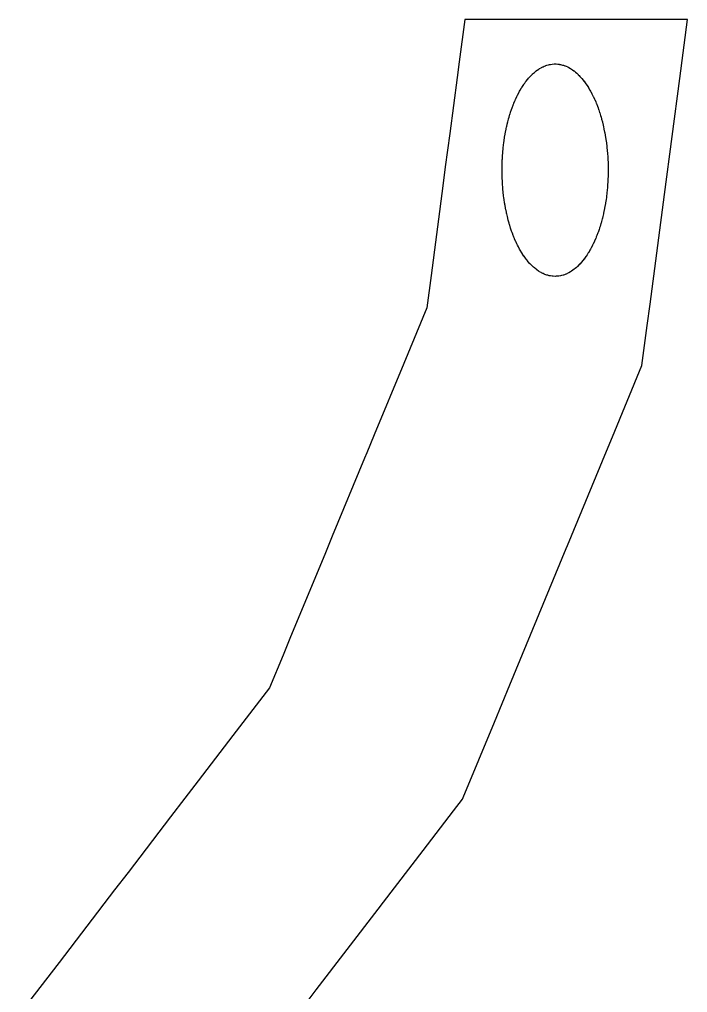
# Model space of a CAD drawing. Header units: metres. Extents: x 1 to 389, y 5 to 245.
# Drawn here: x 104.95 to 128.94, y 210.06 to 244.97 of the extents above; entities that cross this region are included whole.
import ezdxf

# ---------------------------------------------------------------- set-up
doc = ezdxf.new("R2010")
doc.units = ezdxf.units.M

msp = doc.modelspace()

# ---------------------------------------------------------------- linework, layer by layer
for p, q in [((120.937, 244.965), (120.737, 243.448)), ((128.937, 244.965), (120.937, 244.965)), ((128.657, 242.843), (128.937, 244.965)), ((120.737, 243.448), (120.662, 242.878)), ((123.785, 243.285), (123.841, 243.307)), ((123.841, 243.307), (123.849, 243.31)), ((123.849, 243.31), (123.882, 243.323)), ((123.882, 243.323), (123.883, 243.323)), ((123.883, 243.323), (123.939, 243.338)), ((123.939, 243.338), (123.947, 243.34)), ((123.947, 243.34), (123.98, 243.349)), ((123.98, 243.349), (123.981, 243.349)), ((123.981, 243.349), (123.982, 243.349)), ((123.982, 243.349), (124.016, 243.355)), ((124.016, 243.355), (124.073, 243.362)), ((124.073, 243.362), (124.081, 243.363)), ((124.081, 243.363), (124.145, 243.368)), ((124.145, 243.368), (124.18, 243.369)), ((124.18, 243.369), (124.181, 243.369)), ((124.181, 243.369), (124.216, 243.368)), ((124.216, 243.368), (124.281, 243.363)), ((124.281, 243.363), (124.337, 243.356)), ((124.337, 243.356), (124.345, 243.355)), ((124.345, 243.355), (124.374, 243.349)), ((124.374, 243.349), (124.381, 243.349)), ((124.381, 243.349), (124.445, 243.331)), ((124.445, 243.331), (124.478, 243.323)), ((124.478, 243.323), (124.479, 243.323)), ((124.479, 243.323), (124.535, 243.301)), ((123.287, 242.92), (123.316, 242.953)), ((123.316, 242.953), (123.368, 243.005)), ((123.368, 243.005), (123.375, 243.011)), ((123.375, 243.011), (123.404, 243.039)), ((123.404, 243.039), (123.405, 243.039)), ((123.405, 243.039), (123.439, 243.067)), ((123.439, 243.067), (123.492, 243.111)), ((123.492, 243.111), (123.499, 243.117)), ((123.499, 243.117), (123.552, 243.154)), ((123.552, 243.154), (123.559, 243.159)), ((123.559, 243.159), (123.593, 243.183)), ((123.593, 243.184), (123.625, 243.202)), ((123.593, 243.183), (123.593, 243.184)), ((123.625, 243.202), (123.681, 243.235)), ((123.681, 243.235), (123.689, 243.239)), ((123.689, 243.239), (123.744, 243.267)), ((123.744, 243.267), (123.751, 243.27)), ((123.751, 243.27), (123.784, 243.285)), ((123.784, 243.285), (123.785, 243.285)), ((124.535, 243.301), (124.543, 243.298)), ((124.543, 243.298), (124.576, 243.286)), ((124.576, 243.286), (124.577, 243.285)), ((124.577, 243.285), (124.633, 243.26)), ((124.633, 243.26), (124.641, 243.256)), ((124.641, 243.256), (124.672, 243.24)), ((124.672, 243.24), (124.673, 243.239)), ((124.673, 243.239), (124.729, 243.206)), ((124.729, 243.206), (124.768, 243.184)), ((124.768, 243.184), (124.769, 243.183)), ((124.769, 243.183), (124.802, 243.159)), ((124.802, 243.159), (124.855, 243.122)), ((124.855, 243.122), (124.863, 243.117)), ((124.863, 243.117), (124.916, 243.073)), ((124.916, 243.073), (124.957, 243.039)), ((124.957, 243.039), (125.008, 242.99)), ((125.008, 242.99), (125.015, 242.983)), ((125.015, 242.983), (125.044, 242.954)), ((125.044, 242.954), (125.045, 242.953)), ((125.045, 242.953), (125.045, 242.953)), ((125.045, 242.953), (125.075, 242.92)), ((120.662, 242.878), (120.397, 240.872)), ((123.034, 242.599), (123.055, 242.632)), ((123.055, 242.632), (123.061, 242.641)), ((123.061, 242.642), (123.089, 242.681)), ((123.061, 242.641), (123.061, 242.642)), ((123.089, 242.681), (123.136, 242.746)), ((123.136, 242.746), (123.143, 242.755)), ((123.143, 242.755), (123.192, 242.816)), ((123.192, 242.816), (123.199, 242.824)), ((123.199, 242.824), (123.228, 242.858)), ((123.228, 242.858), (123.229, 242.859)), ((123.229, 242.859), (123.28, 242.912)), ((123.28, 242.912), (123.287, 242.92)), ((125.075, 242.92), (125.082, 242.912)), ((125.082, 242.912), (125.133, 242.859)), ((125.133, 242.859), (125.14, 242.851)), ((125.14, 242.851), (125.189, 242.791)), ((125.189, 242.791), (125.218, 242.756)), ((125.218, 242.756), (125.219, 242.755)), ((125.219, 242.755), (125.219, 242.754)), ((125.219, 242.754), (125.247, 242.716)), ((125.247, 242.716), (125.253, 242.707)), ((125.253, 242.707), (125.301, 242.641)), ((125.301, 242.641), (125.353, 242.562)), ((128.109, 238.68), (128.657, 242.843)), ((122.833, 242.253), (122.877, 242.334)), ((122.877, 242.334), (122.906, 242.388)), ((122.906, 242.388), (122.907, 242.389)), ((122.907, 242.39), (122.933, 242.434)), ((122.907, 242.389), (122.907, 242.39)), ((122.933, 242.434), (122.977, 242.509)), ((122.977, 242.509), (122.983, 242.52)), ((122.983, 242.52), (123.009, 242.562)), ((123.009, 242.562), (123.034, 242.599)), ((125.353, 242.562), (125.378, 242.52)), ((125.378, 242.52), (125.379, 242.519)), ((125.379, 242.519), (125.385, 242.509)), ((125.385, 242.509), (125.43, 242.434)), ((125.43, 242.434), (125.454, 242.39)), ((125.454, 242.39), (125.455, 242.389)), ((125.455, 242.389), (125.461, 242.379)), ((125.461, 242.379), (125.503, 242.3)), ((125.503, 242.3), (125.528, 242.254)), ((122.68, 241.901), (122.7, 241.956)), ((122.7, 241.956), (122.701, 241.957)), ((122.701, 241.957), (122.737, 242.045)), ((122.737, 242.045), (122.742, 242.057)), ((122.742, 242.057), (122.764, 242.108)), ((122.764, 242.108), (122.765, 242.109)), ((122.765, 242.109), (122.805, 242.192)), ((122.805, 242.192), (122.81, 242.203)), ((122.81, 242.203), (122.832, 242.252)), ((122.832, 242.252), (122.833, 242.253)), ((125.528, 242.254), (125.529, 242.252)), ((125.529, 242.252), (125.551, 242.203)), ((125.551, 242.203), (125.557, 242.192)), ((125.557, 242.192), (125.597, 242.109)), ((125.597, 242.109), (125.602, 242.097)), ((125.602, 242.097), (125.64, 242.01)), ((125.64, 242.01), (125.66, 241.958)), ((125.66, 241.958), (125.661, 241.957)), ((125.661, 241.957), (125.666, 241.945)), ((125.666, 241.945), (125.7, 241.853)), ((122.531, 241.465), (122.56, 241.562)), ((122.56, 241.562), (122.564, 241.575)), ((122.564, 241.575), (122.582, 241.632)), ((122.582, 241.632), (122.583, 241.633)), ((122.583, 241.633), (122.585, 241.64)), ((122.585, 241.64), (122.618, 241.735)), ((122.618, 241.735), (122.62, 241.741)), ((122.62, 241.741), (122.638, 241.798)), ((122.638, 241.798), (122.639, 241.799)), ((122.639, 241.799), (122.675, 241.889)), ((122.675, 241.889), (122.68, 241.901)), ((125.7, 241.853), (125.722, 241.8)), ((125.722, 241.8), (125.723, 241.799)), ((125.723, 241.799), (125.723, 241.798)), ((125.723, 241.798), (125.741, 241.741)), ((125.741, 241.741), (125.746, 241.728)), ((125.746, 241.728), (125.779, 241.633)), ((125.779, 241.633), (125.783, 241.62)), ((125.783, 241.62), (125.812, 241.523)), ((122.444, 241.126), (122.465, 241.214)), ((122.465, 241.214), (122.483, 241.288)), ((122.483, 241.289), (122.51, 241.39)), ((122.483, 241.288), (122.483, 241.289)), ((122.51, 241.39), (122.514, 241.404)), ((122.514, 241.404), (122.53, 241.464)), ((122.53, 241.464), (122.531, 241.465)), ((125.812, 241.523), (125.831, 241.465)), ((125.831, 241.465), (125.831, 241.464)), ((125.831, 241.464), (125.848, 241.404)), ((125.848, 241.404), (125.851, 241.39)), ((125.851, 241.39), (125.879, 241.289)), ((125.879, 241.289), (125.882, 241.275)), ((125.882, 241.275), (125.906, 241.171)), ((120.397, 240.872), (120.24, 239.683)), ((122.387, 240.845), (122.39, 240.86)), ((122.39, 240.86), (122.403, 240.924)), ((122.403, 240.925), (122.425, 241.031)), ((122.403, 240.924), (122.403, 240.925)), ((122.425, 241.031), (122.428, 241.046)), ((122.428, 241.046), (122.441, 241.108)), ((122.441, 241.109), (122.444, 241.126)), ((122.441, 241.108), (122.441, 241.109)), ((125.906, 241.171), (125.921, 241.111)), ((125.921, 241.111), (125.921, 241.109)), ((125.921, 241.109), (125.921, 241.108)), ((125.921, 241.108), (125.934, 241.046)), ((125.934, 241.046), (125.937, 241.031)), ((125.937, 241.031), (125.959, 240.925)), ((125.959, 240.925), (125.961, 240.911)), ((125.961, 240.911), (125.981, 240.801)), ((122.332, 240.463), (122.341, 240.544)), ((122.341, 240.547), (122.35, 240.611)), ((122.341, 240.544), (122.341, 240.547)), ((122.35, 240.611), (122.369, 240.737)), ((122.369, 240.737), (122.387, 240.845)), ((125.981, 240.801), (125.992, 240.739)), ((125.992, 240.739), (125.993, 240.737)), ((125.993, 240.737), (125.993, 240.736)), ((125.993, 240.736), (126.002, 240.672)), ((126.002, 240.672), (126.002, 240.67)), ((126.002, 240.67), (126.004, 240.657)), ((126.004, 240.657), (126.021, 240.545)), ((126.021, 240.545), (126.023, 240.53)), ((126.023, 240.53), (126.035, 240.419)), ((122.299, 240.155), (122.31, 240.269)), ((122.31, 240.269), (122.311, 240.284)), ((122.311, 240.284), (122.319, 240.351)), ((122.319, 240.351), (122.332, 240.463)), ((126.035, 240.419), (126.043, 240.353)), ((126.043, 240.353), (126.043, 240.351)), ((126.043, 240.351), (126.05, 240.286)), ((126.05, 240.286), (126.05, 240.284)), ((126.05, 240.284), (126.052, 240.269)), ((126.052, 240.269), (126.063, 240.155)), ((122.279, 239.761), (122.281, 239.827)), ((122.281, 239.827), (122.284, 239.92)), ((122.284, 239.92), (122.286, 239.942)), ((122.286, 239.942), (122.287, 239.957)), ((122.287, 239.957), (122.294, 240.073)), ((122.294, 240.073), (122.295, 240.088)), ((122.295, 240.092), (122.299, 240.154)), ((122.295, 240.088), (122.295, 240.092)), ((122.299, 240.154), (122.299, 240.155)), ((126.063, 240.155), (126.07, 240.042)), ((126.07, 240.042), (126.071, 240.026)), ((126.071, 240.026), (126.077, 239.959)), ((126.077, 239.959), (126.077, 239.957)), ((126.077, 239.957), (126.081, 239.827)), ((126.081, 239.827), (126.083, 239.761)), ((120.24, 239.683), (120.15, 238.992)), ((122.277, 239.69), (122.279, 239.758)), ((122.277, 239.674), (122.277, 239.69)), ((122.277, 239.49), (122.277, 239.674)), ((122.277, 239.475), (122.277, 239.49)), ((122.279, 239.361), (122.277, 239.475)), ((122.279, 239.758), (122.279, 239.761)), ((126.083, 239.761), (126.083, 239.759)), ((126.083, 239.759), (126.083, 239.744)), ((126.083, 239.744), (126.085, 239.629)), ((126.085, 239.475), (126.083, 239.361)), ((126.085, 239.629), (126.087, 239.563)), ((126.087, 239.558), (126.085, 239.49)), ((126.085, 239.49), (126.085, 239.475)), ((126.087, 239.563), (126.087, 239.558)), ((122.279, 239.36), (122.279, 239.361)), ((122.281, 239.314), (122.279, 239.36)), ((122.281, 239.29), (122.281, 239.314)), ((122.281, 239.275), (122.281, 239.29)), ((122.287, 239.161), (122.281, 239.275)), ((122.288, 239.146), (122.287, 239.161)), ((122.295, 239.032), (122.288, 239.146)), ((126.076, 239.146), (126.067, 239.032)), ((126.077, 239.161), (126.076, 239.146)), ((126.079, 239.229), (126.077, 239.177)), ((126.077, 239.177), (126.077, 239.161)), ((126.083, 239.361), (126.079, 239.229)), ((120.15, 238.992), (119.728, 235.786)), ((122.299, 238.965), (122.295, 239.032)), ((122.299, 238.963), (122.299, 238.965)), ((122.306, 238.896), (122.299, 238.963)), ((122.308, 238.881), (122.306, 238.896)), ((122.319, 238.767), (122.308, 238.881)), ((122.333, 238.639), (122.319, 238.767)), ((126.05, 238.835), (126.041, 238.752)), ((126.061, 238.948), (126.05, 238.835)), ((126.063, 238.963), (126.061, 238.948)), ((126.067, 239.032), (126.063, 238.965)), ((126.063, 238.965), (126.063, 238.963)), ((122.341, 238.572), (122.333, 238.639)), ((122.35, 238.508), (122.341, 238.572)), ((122.369, 238.381), (122.35, 238.508)), ((126.002, 238.449), (125.993, 238.383)), ((126.011, 238.509), (126.002, 238.449)), ((126.021, 238.573), (126.011, 238.509)), ((126.028, 238.639), (126.021, 238.573)), ((126.037, 238.715), (126.028, 238.639)), ((126.041, 238.752), (126.037, 238.715)), ((127.591, 234.754), (128.109, 238.68)), ((122.369, 238.38), (122.369, 238.381)), ((122.373, 238.366), (122.369, 238.38)), ((122.38, 238.318), (122.373, 238.366)), ((122.383, 238.303), (122.38, 238.318)), ((122.403, 238.193), (122.383, 238.303)), ((122.403, 238.192), (122.403, 238.193)), ((122.416, 238.13), (122.403, 238.192)), ((122.419, 238.115), (122.416, 238.13)), ((122.433, 238.05), (122.419, 238.115)), ((125.934, 238.073), (125.921, 238.011)), ((125.956, 238.179), (125.934, 238.073)), ((125.959, 238.193), (125.956, 238.179)), ((125.972, 238.259), (125.959, 238.195)), ((125.959, 238.195), (125.959, 238.193)), ((125.99, 238.367), (125.972, 238.259)), ((125.993, 238.381), (125.99, 238.367)), ((125.993, 238.383), (125.993, 238.381)), ((122.441, 238.009), (122.433, 238.05)), ((122.444, 237.995), (122.441, 238.009)), ((122.468, 237.891), (122.444, 237.995)), ((122.483, 237.831), (122.468, 237.891)), ((122.483, 237.829), (122.483, 237.831)), ((122.5, 237.77), (122.483, 237.829)), ((122.531, 237.655), (122.5, 237.77)), ((125.875, 237.816), (125.848, 237.715)), ((125.879, 237.829), (125.875, 237.816)), ((125.894, 237.891), (125.879, 237.831)), ((125.879, 237.831), (125.879, 237.829)), ((125.917, 237.995), (125.894, 237.891)), ((125.921, 238.011), (125.917, 237.995)), ((122.531, 237.654), (122.531, 237.655)), ((122.549, 237.595), (122.531, 237.654)), ((122.553, 237.582), (122.549, 237.595)), ((122.583, 237.483), (122.553, 237.582)), ((122.62, 237.375), (122.583, 237.483)), ((122.639, 237.321), (122.62, 237.375)), ((125.758, 237.427), (125.723, 237.321)), ((125.778, 237.482), (125.758, 237.427)), ((125.779, 237.483), (125.778, 237.482)), ((125.797, 237.543), (125.779, 237.485)), ((125.779, 237.485), (125.779, 237.483)), ((125.827, 237.642), (125.797, 237.543)), ((125.831, 237.655), (125.827, 237.642)), ((125.848, 237.715), (125.831, 237.655)), ((122.661, 237.265), (122.639, 237.321)), ((122.666, 237.253), (122.661, 237.265)), ((122.701, 237.161), (122.666, 237.253)), ((122.701, 237.16), (122.701, 237.161)), ((122.723, 237.109), (122.701, 237.16)), ((122.728, 237.097), (122.723, 237.109)), ((122.765, 237.009), (122.728, 237.097)), ((125.635, 237.097), (125.597, 237.009)), ((125.64, 237.109), (125.635, 237.097)), ((125.66, 237.16), (125.64, 237.109)), ((125.661, 237.161), (125.66, 237.16)), ((125.681, 237.216), (125.661, 237.163)), ((125.661, 237.163), (125.661, 237.161)), ((125.718, 237.309), (125.681, 237.216)), ((125.723, 237.321), (125.718, 237.309)), ((122.77, 236.998), (122.765, 237.009)), ((122.81, 236.916), (122.77, 236.998)), ((122.832, 236.866), (122.81, 236.916)), ((122.833, 236.864), (122.832, 236.866)), ((122.865, 236.806), (122.833, 236.864)), ((122.907, 236.727), (122.865, 236.806)), ((122.933, 236.683), (122.907, 236.727)), ((122.983, 236.597), (122.933, 236.683)), ((125.424, 236.672), (125.379, 236.597)), ((125.43, 236.683), (125.424, 236.672)), ((125.454, 236.726), (125.43, 236.683)), ((125.455, 236.727), (125.454, 236.726)), ((125.481, 236.776), (125.455, 236.728)), ((125.455, 236.728), (125.455, 236.727)), ((125.523, 236.855), (125.481, 236.776)), ((125.529, 236.865), (125.523, 236.855)), ((125.551, 236.916), (125.529, 236.866)), ((125.529, 236.866), (125.529, 236.865)), ((125.591, 236.998), (125.551, 236.916)), ((125.597, 237.009), (125.591, 236.998)), ((123.009, 236.556), (122.983, 236.597)), ((123.015, 236.547), (123.009, 236.556)), ((123.061, 236.477), (123.015, 236.547)), ((123.067, 236.468), (123.061, 236.477)), ((123.115, 236.403), (123.067, 236.468)), ((123.143, 236.365), (123.115, 236.403)), ((123.173, 236.328), (123.143, 236.365)), ((123.179, 236.32), (123.173, 236.328)), ((125.189, 236.328), (125.182, 236.32)), ((125.218, 236.364), (125.189, 236.328)), ((125.219, 236.365), (125.218, 236.364)), ((125.247, 236.403), (125.219, 236.365)), ((125.253, 236.41), (125.247, 236.403)), ((125.295, 236.469), (125.253, 236.41)), ((125.3, 236.476), (125.295, 236.469)), ((125.301, 236.477), (125.3, 236.476)), ((125.329, 236.518), (125.301, 236.478)), ((125.301, 236.478), (125.301, 236.477)), ((125.373, 236.588), (125.329, 236.518)), ((125.379, 236.597), (125.373, 236.588)), ((123.229, 236.259), (123.179, 236.32)), ((123.28, 236.204), (123.229, 236.259)), ((123.287, 236.197), (123.28, 236.204)), ((123.316, 236.166), (123.287, 236.197)), ((123.317, 236.165), (123.316, 236.166)), ((123.348, 236.135), (123.317, 236.165)), ((123.317, 236.165), (123.317, 236.165)), ((123.398, 236.086), (123.348, 236.135)), ((123.405, 236.079), (123.398, 236.086)), ((123.406, 236.079), (123.405, 236.079)), ((123.439, 236.053), (123.406, 236.079)), ((123.499, 236.003), (123.439, 236.053)), ((123.531, 235.979), (123.499, 236.003)), ((123.585, 235.941), (123.531, 235.979)), ((124.863, 236.003), (124.769, 235.935)), ((124.864, 236.004), (124.863, 236.003)), ((124.897, 236.029), (124.864, 236.004)), ((124.95, 236.073), (124.897, 236.029)), ((124.957, 236.079), (124.95, 236.073)), ((124.968, 236.089), (124.957, 236.08)), ((124.957, 236.08), (124.957, 236.079)), ((124.987, 236.109), (124.968, 236.089)), ((125.038, 236.158), (124.987, 236.109)), ((125.045, 236.165), (125.038, 236.158)), ((125.075, 236.197), (125.045, 236.166)), ((125.045, 236.166), (125.045, 236.165)), ((125.082, 236.204), (125.075, 236.197)), ((125.133, 236.259), (125.082, 236.204)), ((125.182, 236.32), (125.133, 236.259)), ((119.728, 235.786), (119.573, 234.617)), ((123.593, 235.935), (123.585, 235.941)), ((123.625, 235.917), (123.593, 235.935)), ((123.593, 235.935), (123.593, 235.935)), ((123.681, 235.884), (123.625, 235.917)), ((123.689, 235.879), (123.681, 235.884)), ((123.744, 235.852), (123.689, 235.879)), ((123.751, 235.848), (123.744, 235.852)), ((123.784, 235.832), (123.751, 235.848)), ((123.785, 235.831), (123.784, 235.832)), ((123.818, 235.82), (123.785, 235.831)), ((123.785, 235.831), (123.785, 235.831)), ((123.883, 235.797), (123.818, 235.82)), ((123.916, 235.788), (123.883, 235.797)), ((123.883, 235.797), (123.883, 235.797)), ((123.973, 235.773), (123.916, 235.788)), ((123.981, 235.771), (123.973, 235.773)), ((123.982, 235.771), (123.981, 235.771)), ((124.016, 235.766), (123.982, 235.771)), ((124.073, 235.757), (124.016, 235.766)), ((124.081, 235.755), (124.073, 235.757)), ((124.114, 235.754), (124.081, 235.755)), ((124.081, 235.755), (124.081, 235.755)), ((124.181, 235.749), (124.114, 235.754)), ((124.216, 235.751), (124.181, 235.749)), ((124.181, 235.749), (124.181, 235.749)), ((124.281, 235.755), (124.216, 235.751)), ((124.314, 235.761), (124.281, 235.755)), ((124.281, 235.755), (124.281, 235.755)), ((124.373, 235.77), (124.314, 235.761)), ((124.381, 235.771), (124.373, 235.77)), ((124.414, 235.779), (124.381, 235.771)), ((124.381, 235.771), (124.381, 235.771)), ((124.471, 235.795), (124.414, 235.779)), ((124.479, 235.798), (124.471, 235.795)), ((124.514, 235.808), (124.479, 235.798)), ((124.569, 235.829), (124.514, 235.808)), ((124.577, 235.831), (124.569, 235.829)), ((124.665, 235.876), (124.577, 235.832)), ((124.577, 235.832), (124.577, 235.831)), ((124.673, 235.879), (124.665, 235.876)), ((124.729, 235.912), (124.673, 235.879)), ((124.768, 235.935), (124.729, 235.912)), ((124.769, 235.935), (124.768, 235.935)), ((119.573, 234.617), (118.745, 232.619)), ((127.491, 233.99), (127.591, 234.754)), ((127.42, 233.45), (127.491, 233.99)), ((127.301, 232.547), (127.42, 233.45)), ((118.745, 232.619), (117.687, 230.062)), ((126.24, 229.988), (127.301, 232.547)), ((117.687, 230.062), (117.421, 229.417)), ((126.03, 229.478), (126.24, 229.988)), ((117.421, 229.417), (117.34, 229.228)), ((124.628, 226.094), (126.03, 229.478)), ((117.34, 229.228), (116.182, 226.427)), ((116.182, 226.427), (115.912, 225.777)), ((122.557, 221.092), (124.584, 225.99)), ((124.584, 225.99), (124.628, 226.094)), ((115.912, 225.777), (114.685, 222.816)), ((114.685, 222.816), (114.415, 222.166)), ((114.415, 222.166), (113.929, 220.991)), ((113.929, 220.991), (112.612, 219.275)), ((122.003, 219.755), (122.557, 221.092)), ((120.884, 217.057), (122.003, 219.755)), ((112.612, 219.275), (111.364, 217.647)), ((111.364, 217.647), (110.891, 217.033)), ((110.891, 217.033), (110.378, 216.362)), ((120.539, 216.575), (120.857, 216.991)), ((120.857, 216.991), (120.884, 217.057)), ((119.445, 215.15), (120.539, 216.575)), ((110.378, 216.362), (108.847, 214.368)), ((118.025, 213.3), (119.445, 215.15)), ((108.847, 214.368), (108.362, 213.737)), ((108.362, 213.737), (106.37, 211.139)), ((117.829, 213.046), (118.025, 213.3)), ((115.608, 210.151), (117.829, 213.046)), ((106.37, 211.139), (105.879, 210.498)), ((105.879, 210.498), (104.949, 209.289)), ((115.168, 209.577), (115.608, 210.151))]:
    msp.add_line(p, q)

doc.saveas('drawing.dxf')
